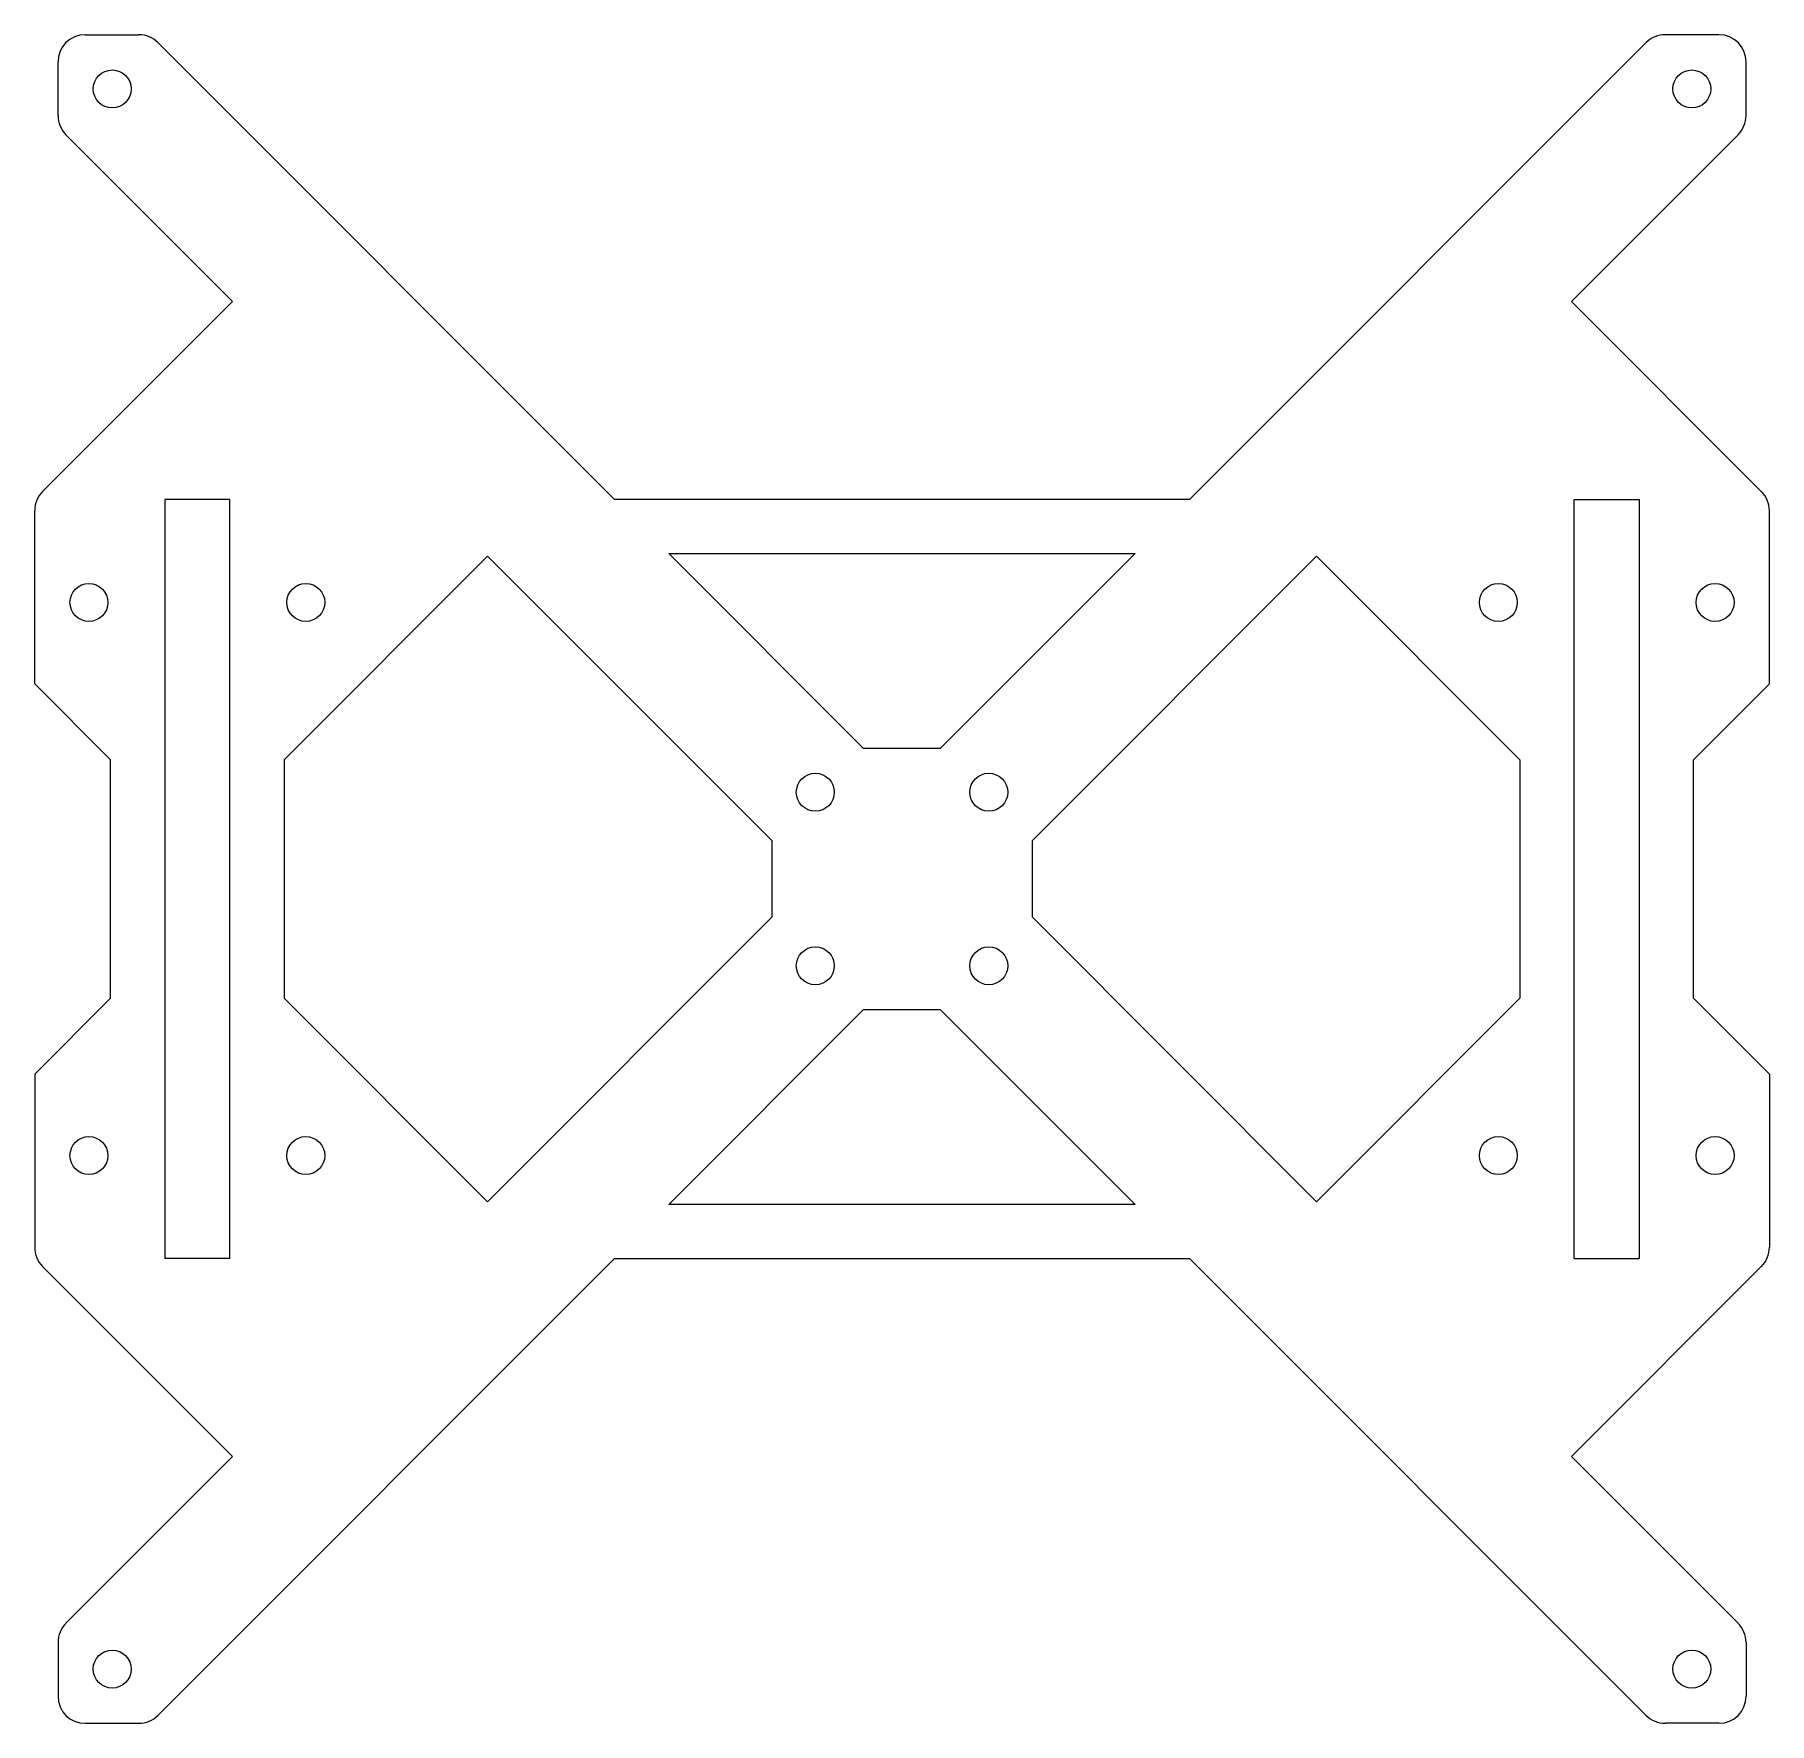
# Model space of a CAD drawing. Header units: millimetres. Extents: x 216 to 376, y 146 to 301.
import ezdxf

# ---------------------------------------------------------------- set-up
doc = ezdxf.new("R2010")
doc.units = ezdxf.units.MM

msp = doc.modelspace()

# ---------------------------------------------------------------- linework, layer by layer
at = {"color": 7, "linetype": 'Continuous', "lineweight": 15}
for p, q in [((220.23, 301.37), (225.18, 301.37)), ((370.93, 301.37), (365.98, 301.37)), ((226.94, 300.64), (269.06, 258.52)), ((364.21, 300.64), (322.09, 258.52)), ((217.73, 293.92), (217.73, 298.87)), ((373.43, 293.92), (373.43, 298.87)), ((233.83, 276.78), (218.46, 292.15)), ((357.32, 276.78), (372.69, 292.15)), ((216.31, 259.25), (233.83, 276.78)), ((374.84, 259.25), (357.32, 276.78)), ((233.58, 258.52), (227.58, 258.52)), ((227.58, 258.52), (227.58, 188.52)), ((233.58, 188.52), (233.58, 258.52)), ((322.09, 258.52), (269.06, 258.52)), ((357.58, 258.52), (363.58, 258.52)), ((357.58, 188.52), (357.58, 258.52)), ((363.58, 258.52), (363.58, 188.52)), ((215.58, 241.52), (215.58, 257.49)), ((375.58, 241.52), (375.58, 257.49)), ((257.33, 253.28), (238.58, 234.52)), ((283.56, 227.06), (257.33, 253.28)), ((274.06, 253.52), (292.04, 235.54)), ((274.06, 253.52), (317.09, 253.52)), ((317.09, 253.52), (299.11, 235.54)), ((307.6, 227.06), (333.82, 253.28)), ((333.82, 253.28), (352.58, 234.52)), ((222.58, 234.52), (215.58, 241.52)), ((368.58, 234.52), (375.58, 241.52)), ((299.11, 235.54), (292.04, 235.54)), ((222.58, 212.52), (222.58, 234.52)), ((238.58, 234.52), (238.58, 212.52)), ((352.58, 234.52), (352.58, 212.52)), ((368.58, 212.52), (368.58, 234.52)), ((283.56, 227.06), (283.56, 219.99)), ((307.6, 219.99), (307.6, 227.06)), ((283.56, 219.99), (257.33, 193.76)), ((307.6, 219.99), (333.82, 193.76)), ((222.58, 212.52), (215.58, 205.52)), ((257.33, 193.76), (238.58, 212.52)), ((274.06, 193.52), (292.04, 211.5)), ((292.04, 211.5), (299.11, 211.5)), ((317.09, 193.52), (299.11, 211.5)), ((333.82, 193.76), (352.58, 212.52)), ((368.58, 212.52), (375.58, 205.52)), ((215.58, 205.52), (215.58, 189.56)), ((375.58, 205.52), (375.58, 189.56)), ((317.09, 193.52), (274.06, 193.52)), ((216.31, 187.79), (233.83, 170.26)), ((226.94, 146.4), (269.06, 188.52)), ((233.58, 188.52), (227.58, 188.52)), ((269.06, 188.52), (322.09, 188.52)), ((364.21, 146.4), (322.09, 188.52)), ((374.84, 187.79), (357.32, 170.26)), ((357.58, 188.52), (363.58, 188.52)), ((233.83, 170.26), (218.46, 154.89)), ((357.32, 170.26), (372.69, 154.89)), ((217.73, 153.12), (217.73, 148.17)), ((373.43, 153.12), (373.43, 148.17)), ((220.23, 145.67), (225.18, 145.67)), ((370.93, 145.67), (365.98, 145.67))]:
    msp.add_line(p, q, dxfattribs=at)
for centre in [(222.73, 296.37), (368.43, 296.37), (220.58, 249.02), (240.58, 249.02), (350.58, 249.02), (370.58, 249.02), (287.58, 231.52), (303.58, 231.52), (287.58, 215.52), (303.58, 215.52), (220.58, 198.02), (240.58, 198.02), (350.58, 198.02), (370.58, 198.02), (222.73, 150.67), (368.43, 150.67)]:
    msp.add_circle(centre, 1.75, dxfattribs=at)
for centre, start, end in [((220.23, 298.87), 90, 180), ((225.18, 298.87), 45, 90), ((365.98, 298.87), 90, 135), ((370.93, 298.87), 0, 90), ((220.23, 293.92), 180, 225), ((370.93, 293.92), 315, 0), ((218.08, 257.49), 135, 180), ((373.08, 257.49), 0, 45), ((218.08, 189.56), 180, 225), ((373.08, 189.56), 315, 0), ((220.23, 153.12), 135, 180), ((370.93, 153.12), 0, 45), ((220.23, 148.17), 180, 270), ((370.93, 148.17), 270, 0), ((225.18, 148.17), 270, 315), ((365.98, 148.17), 225, 270)]:
    msp.add_arc(centre, 2.5, start, end, dxfattribs=at)

doc.saveas('drawing.dxf')
